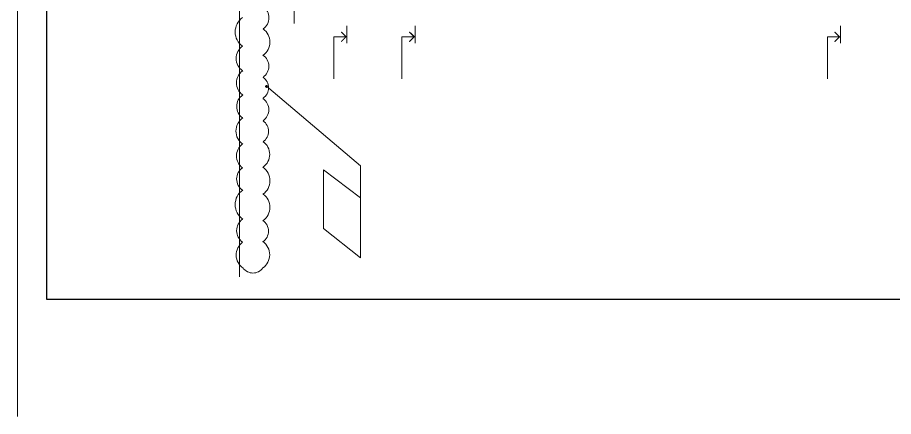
# Model space of a CAD drawing. Header units: millimetres. Extents: x -356862 to 418287, y 0 to 839748.
# Drawn here: x 13.7 to 19.57, y 0 to 2.68 of the extents above; entities that cross this region are included whole.
import ezdxf

# ---------------------------------------------------------------- set-up
doc = ezdxf.new("R2010")
doc.units = ezdxf.units.MM
doc.layers.add('PDF _Геометрия', color=7, linetype='Continuous', true_color=0xbababa)
doc.layers.add('PDF _Сплошная заливка', color=7, linetype='Continuous', true_color=0xf50000)

msp = doc.modelspace()

# ---------------------------------------------------------------- linework, layer by layer
at = {"layer": 'PDF _Геометрия', "color": 7, "lineweight": 20}
msp.add_lwpolyline([(13.6986, 0), (13.6986, 46.8056), (46.8056, 46.8056), (46.8056, 0)], dxfattribs=at)
at = {"layer": 'PDF _Геометрия', "color": 7, "lineweight": 30}
msp.add_lwpolyline([(13.8952, 46.6089), (46.6089, 46.6089), (46.6089, 0.7858), (13.8952, 0.7858)], close=True, dxfattribs=at)
at = {"layer": 'PDF _Геометрия', "color": 7, "lineweight": 5}
msp.add_lwpolyline([(15.5518, 16.0951), (15.5518, 16.0268), (15.5518, 9.4221), (15.4385, 9.3937), (15.6668, 9.3371), (15.5518, 9.3087), (15.5518, 2.704), (15.5518, 2.6357)], dxfattribs=at)
at = {"layer": 'PDF _Геометрия', "color": 251, "lineweight": 20, "true_color": 0x545454}
msp.add_lwpolyline([(16.1168, 3.3857), (16.0985, 3.394), (15.1852, 3.8156), (15.1852, 3.7423), (15.1852, 0.9374)], dxfattribs=at)
at = {"layer": 'PDF _Геометрия', "color": 1, "lineweight": 20}
for points in [[(15.3447, 2.4233, 0.52054), (15.3447, 2.5994, 0.52054), (15.3444, 2.7505)], [(15.344, 2.1344, 0.52054), (15.344, 2.275, 0.52054), (15.3435, 2.4241)], [(15.2078, 2.3193, 0.52054), (15.2078, 2.1568, 0.52054), (15.2074, 2.0026)], [(15.344, 1.8428, 0.52054), (15.344, 1.9834, 0.52054), (15.3435, 2.1325)], [(15.2102, 0.9967, 0.52054), (15.3426, 0.9967, 0.52054), (15.343, 1.1728)]]:
    msp.add_lwpolyline(points, format="xyb", dxfattribs=at)
at = {"layer": 'PDF _Геометрия', "color": 112, "lineweight": 0, "true_color": 0x00b85c}
for points, const_width in [([(15.8676, 2.514), (15.9001, 2.5474), (15.8676, 2.5799)], 0.00707), ([(16.3243, 2.514), (16.3576, 2.5474), (16.3243, 2.5799)], 0.00825), ([(19.1742, 2.514), (19.2075, 2.5474), (19.1742, 2.5799)], 0.00825)]:
    msp.add_lwpolyline(points, dxfattribs=dict(at, const_width=const_width))
at = {"layer": 'PDF _Геометрия', "color": 112, "lineweight": 5, "true_color": 0x00b85c}
for points in [[(15.9051, 2.6207), (15.9051, 2.504)], [(16.3635, 2.6207), (16.3635, 2.504)], [(19.2133, 2.6207), (19.2133, 2.504)], [(15.9051, 2.5474), (15.8185, 2.5474), (15.8185, 2.264)], [(16.3635, 2.5474), (16.2751, 2.5474), (16.2751, 2.264)], [(19.2133, 2.5474), (19.1267, 2.5474), (19.1267, 2.264)]]:
    msp.add_lwpolyline(points, dxfattribs=at)
at = {"layer": 'PDF _Геометрия', "color": 1, "lineweight": 20}
msp.add_lwpolyline([(15.3752, 2.2074), (15.3818, 2.2024), (15.9968, 1.6824), (15.9968, 1.4857), (15.9968, 1.3207)], dxfattribs=at)
msp.add_lwpolyline([(15.9968, 1.0641), (15.9968, 1.4674), (15.7502, 1.6541), (15.7502, 1.2607)], close=True, dxfattribs=at)
for centre, radius, start, end in [((15.2747, 2.5797), 0.1175, 125.00245, 234.99755), ((15.2647, 2.4014), 0.1008, 125.00245, 234.99755), ((15.2697, 1.9147), 0.1075, 125.00244, 234.99756), ((15.2631, 1.7481), 0.0975, 125.00243, 234.99757), ((15.2847, 1.7581), 0.1042, 305.00245, 54.99755), ((15.2597, 1.5931), 0.0925, 125.00243, 234.99757), ((15.2797, 1.5814), 0.1108, 305.00243, 54.99757), ((15.2764, 1.4214), 0.1192, 125.00244, 234.99756), ((15.2831, 1.4031), 0.1075, 305.00244, 54.99756), ((15.2614, 1.2464), 0.0942, 125.00243, 234.99757), ((15.2931, 1.2431), 0.0875, 305.00245, 54.99755), ((15.2697, 1.0831), 0.1058, 126.05163, 236.05224)]:
    msp.add_arc(centre, radius, start, end, dxfattribs=at)
at = {"layer": 'PDF _Сплошная заливка', "color": 1, "transparency": 33554559}
for points in [[(15.3602, 2.2207), (15.3568, 2.214), (15.3668, 2.214)], [(15.3568, 2.214), (15.3668, 2.214), (15.3602, 2.2074)], [(15.3668, 2.224), (15.3668, 2.214), (15.3602, 2.2207)], [(15.3668, 2.214), (15.3602, 2.2074), (15.3685, 2.204)], [(15.3735, 2.2224), (15.3668, 2.224), (15.3668, 2.214)], [(15.3668, 2.214), (15.3768, 2.2157), (15.3735, 2.2224)], [(15.3752, 2.2074), (15.3668, 2.214), (15.3768, 2.2157)], [(15.3685, 2.204), (15.3752, 2.2074), (15.3668, 2.214)]]:
    msp.add_solid(points, dxfattribs=at)

doc.saveas('drawing.dxf')
